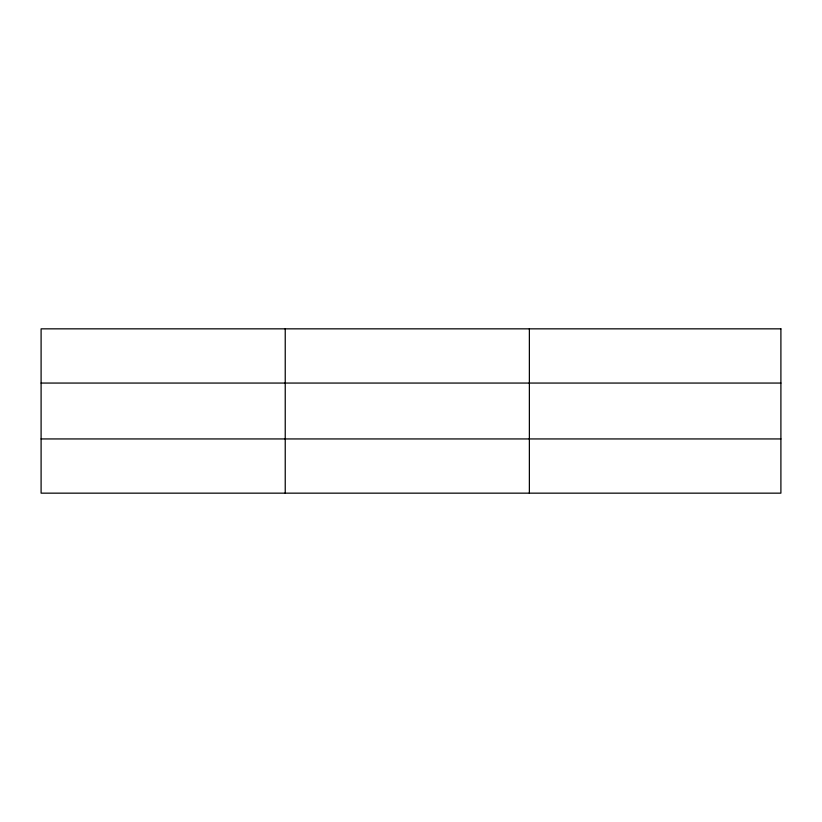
<?xml version="1.0" encoding="UTF-8"?>
<svg xmlns="http://www.w3.org/2000/svg" width="822" height="822" viewBox="0 0 822 822"><rect width="100%" height="100%" fill="white"/><g stroke="black" fill="none" stroke-linecap="round" stroke-linejoin="round"><path stroke-width="1.23" d="M285.234 328.841L285.234 493.159M529.368 328.841L529.368 493.159M41.1 383.062L780.9 383.062M41.1 438.938L780.9 438.938M780.9 328.841L780.9 493.159L41.1 493.159L41.1 328.841L780.9 328.841"/></g></svg>
